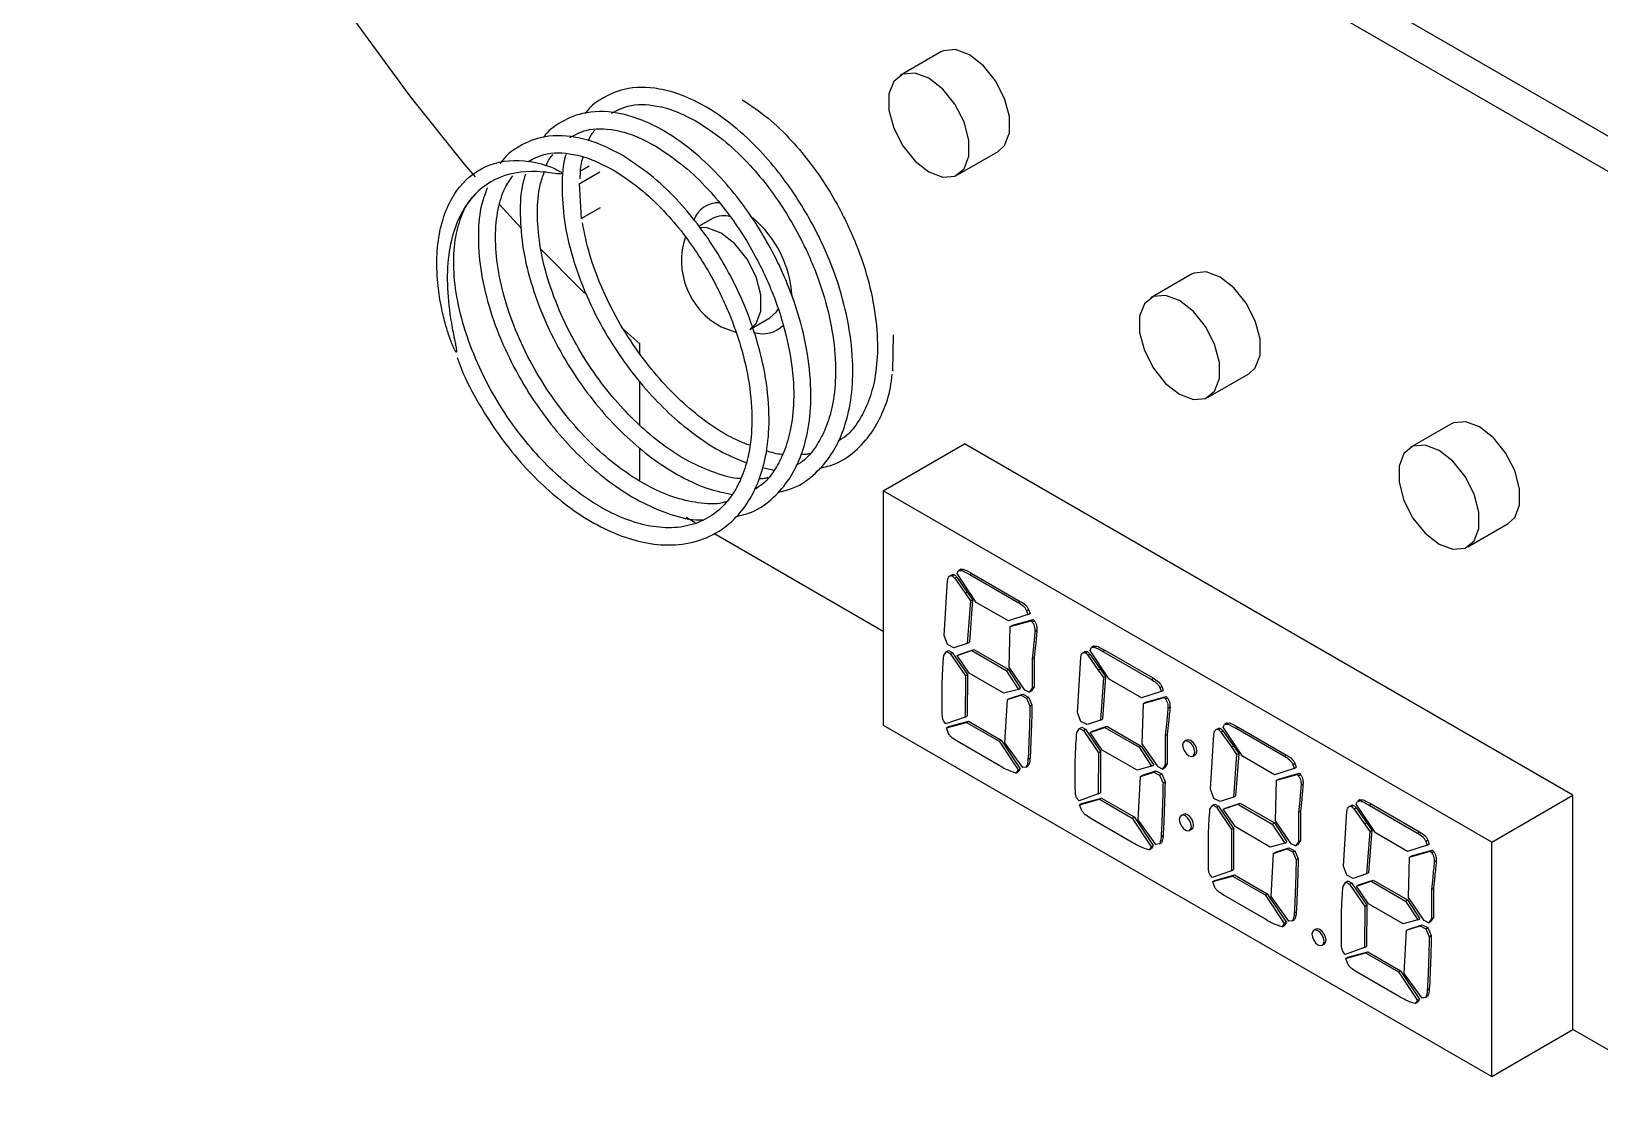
# Model space of a CAD drawing. Header units: millimetres. Extents: x 516 to 842, y 115 to 453.
# Drawn here: x 749.1 to 803.8, y 320.4 to 357.6 of the extents above; entities that cross this region are included whole.
import ezdxf

# ---------------------------------------------------------------- set-up
doc = ezdxf.new("R2010")
doc.units = ezdxf.units.MM

msp = doc.modelspace()

# ---------------------------------------------------------------- linework, layer by layer
at = {"color": 7, "linetype": 'Continuous', "lineweight": 25}
for p, q in [((776.683, 369.788), (815.574, 347.336)), ((775.623, 369.175), (814.514, 346.724)), ((780.809, 356.909), (779.395, 356.093)), ((781.395, 352.628), (782.809, 353.445)), ((768.206, 352.313), (768.925, 352.728)), ((768.268, 352.775), (768.548, 352.937)), ((768.206, 352.313), (768.275, 351.105)), ((765.423, 351.594), (766.169, 350.776)), ((768.275, 351.105), (768.944, 351.492)), ((772.855, 351.106), (772.383, 350.833)), ((789.546, 349.162), (788.132, 348.346)), ((769.69, 347.297), (770.32, 346.736)), ((774.148, 347.234), (774.855, 347.642)), ((770.32, 346.386), (770.32, 346.736)), ((779.133, 345.795), (779.159, 347.057)), ((779.133, 345.795), (779.162, 345.811)), ((790.131, 344.881), (791.546, 345.698)), ((770.32, 343.895), (770.32, 345.428)), ((798.591, 343.94), (797.177, 343.124)), ((770.32, 341.985), (770.32, 343.11)), ((778.805, 341.618), (781.633, 343.251)), ((802.846, 331.005), (781.633, 343.251)), ((774.594, 342.43), (774.996, 342.335)), ((778.805, 341.618), (778.805, 333.453)), ((800.018, 329.372), (778.805, 341.618)), ((772.246, 340.505), (771.937, 340.683)), ((778.805, 336.718), (772.896, 340.129)), ((799.176, 339.66), (800.591, 340.476)), ((780.93, 336.571), (781.046, 338.486)), ((781.125, 338.649), (781.196, 338.69)), ((781.21, 338.649), (781.28, 338.69)), ((781.293, 338.566), (781.364, 338.606)), ((781.293, 338.566), (781.659, 338.048)), ((781.364, 338.606), (781.73, 338.089)), ((781.374, 338.732), (781.416, 338.826)), ((782.044, 337.727), (781.374, 338.732)), ((781.512, 338.89), (781.424, 338.839)), ((781.82, 338.699), (781.89, 338.739)), ((781.82, 338.699), (783.51, 337.723)), ((781.89, 338.739), (783.581, 337.764)), ((781.659, 338.048), (781.73, 338.089)), ((781.659, 338.048), (781.842, 337.783)), ((781.73, 338.089), (781.913, 337.823)), ((781.842, 337.783), (781.733, 336.299)), ((781.913, 337.823), (781.804, 336.34)), ((781.842, 337.783), (781.913, 337.823)), ((783.164, 337.08), (782.044, 337.727)), ((783.51, 337.723), (783.581, 337.764)), ((783.8, 337.437), (783.87, 337.478)), ((783.8, 337.437), (783.849, 337.3)), ((783.849, 337.3), (783.919, 337.34)), ((783.87, 337.478), (783.919, 337.34)), ((783.849, 337.3), (783.164, 337.08)), ((783.192, 335.475), (783.232, 336.887)), ((783.232, 336.887), (783.954, 337.088)), ((783.232, 336.887), (783.303, 336.928)), ((783.303, 336.928), (784.024, 337.128)), ((783.954, 337.088), (784.024, 337.128)), ((783.954, 337.088), (783.998, 337.04)), ((783.998, 337.04), (784.069, 337.08)), ((784.024, 337.128), (784.069, 337.08)), ((781.047, 336.255), (780.93, 336.571)), ((781.268, 336.146), (781.047, 336.255)), ((781.733, 336.299), (781.268, 336.146)), ((781.733, 336.299), (781.804, 336.34)), ((784.089, 336.716), (784.16, 336.757)), ((780.91, 335.876), (781.009, 336.015)), ((781.009, 336.015), (781.08, 336.056)), ((781.009, 336.015), (781.139, 335.944)), ((781.08, 336.056), (781.21, 335.985)), ((781.139, 335.944), (781.21, 335.985)), ((781.139, 335.944), (781.666, 335.169)), ((781.21, 335.985), (781.736, 335.21)), ((781.377, 335.876), (781.889, 336.047)), ((781.377, 335.876), (781.448, 335.917)), ((781.797, 335.258), (781.377, 335.876)), ((781.448, 335.917), (781.96, 336.088)), ((781.889, 336.047), (781.96, 336.088)), ((781.889, 336.047), (783.086, 335.356)), ((781.96, 336.088), (783.157, 335.397)), ((783.995, 335.762), (784.065, 335.803)), ((783.995, 335.762), (783.995, 334.741)), ((784.065, 335.803), (784.065, 334.781)), ((785.57, 333.893), (785.686, 335.807)), ((785.765, 335.971), (785.836, 336.011)), ((785.85, 335.971), (785.92, 336.011)), ((785.933, 335.887), (786.004, 335.928)), ((785.933, 335.887), (786.299, 335.369)), ((786.004, 335.928), (786.37, 335.41)), ((786.014, 336.054), (786.056, 336.148)), ((786.684, 335.048), (786.014, 336.054)), ((786.152, 336.211), (786.063, 336.16)), ((786.46, 336.02), (786.53, 336.061)), ((786.46, 336.02), (788.15, 335.044)), ((786.53, 336.061), (788.221, 335.085)), ((781.666, 335.169), (781.66, 333.733)), ((781.666, 335.169), (781.736, 335.21)), ((781.736, 335.21), (781.731, 333.774)), ((783.009, 334.558), (781.797, 335.258)), ((783.086, 335.356), (783.157, 335.397)), ((783.086, 335.356), (783.52, 334.695)), ((783.157, 335.397), (783.591, 334.735)), ((783.742, 334.673), (783.192, 335.475)), ((786.299, 335.369), (786.37, 335.41)), ((786.299, 335.369), (786.482, 335.104)), ((786.37, 335.41), (786.553, 335.145)), ((786.553, 335.145), (786.444, 333.661)), ((786.482, 335.104), (786.553, 335.145)), ((780.858, 333.974), (780.858, 334.934)), ((783.52, 334.695), (783.009, 334.558)), ((783.52, 334.695), (783.591, 334.735)), ((783.892, 334.596), (783.742, 334.673)), ((783.995, 334.741), (783.892, 334.596)), ((783.892, 334.596), (783.963, 334.637)), ((784.065, 334.781), (783.963, 334.637)), ((783.995, 334.741), (784.065, 334.781)), ((786.482, 335.104), (786.373, 333.62)), ((787.804, 334.402), (786.684, 335.048)), ((788.489, 334.621), (787.804, 334.402)), ((788.15, 335.044), (788.221, 335.085)), ((788.44, 334.759), (788.51, 334.799)), ((788.44, 334.759), (788.489, 334.621)), ((788.489, 334.621), (788.559, 334.662)), ((788.51, 334.799), (788.559, 334.662)), ((783.046, 332.832), (783.129, 334.338)), ((783.129, 334.338), (783.597, 334.491)), ((783.129, 334.338), (783.2, 334.379)), ((783.2, 334.379), (783.667, 334.532)), ((783.597, 334.491), (783.667, 334.532)), ((783.597, 334.491), (783.799, 334.388)), ((783.667, 334.532), (783.869, 334.429)), ((783.799, 334.388), (783.869, 334.429)), ((783.799, 334.388), (783.916, 334.111)), ((783.869, 334.429), (783.987, 334.152)), ((783.916, 334.111), (783.987, 334.152)), ((787.832, 332.796), (787.872, 334.208)), ((787.872, 334.208), (788.594, 334.409)), ((787.872, 334.208), (787.943, 334.249)), ((787.943, 334.249), (788.664, 334.45)), ((788.594, 334.409), (788.664, 334.45)), ((788.594, 334.409), (788.638, 334.361)), ((788.638, 334.361), (788.709, 334.402)), ((788.664, 334.45), (788.709, 334.402)), ((788.729, 334.037), (788.8, 334.078)), ((780.987, 333.491), (780.902, 333.598)), ((781.66, 333.733), (780.987, 333.491)), ((781.008, 333.357), (781.7, 333.545)), ((781.079, 333.398), (781.771, 333.585)), ((781.66, 333.733), (781.731, 333.774)), ((781.7, 333.545), (781.771, 333.585)), ((781.7, 333.545), (782.839, 332.887)), ((781.771, 333.585), (782.909, 332.928)), ((785.687, 333.577), (785.57, 333.893)), ((785.908, 333.468), (785.687, 333.577)), ((786.373, 333.62), (785.908, 333.468)), ((786.373, 333.62), (786.444, 333.661)), ((790.792, 333.532), (790.703, 333.481)), ((778.805, 333.453), (800.018, 321.207)), ((781.008, 333.357), (781.079, 333.398)), ((781.081, 333.153), (781.008, 333.357)), ((785.55, 333.198), (785.649, 333.337)), ((785.649, 333.337), (785.72, 333.377)), ((785.649, 333.337), (785.779, 333.266)), ((785.72, 333.377), (785.85, 333.306)), ((785.779, 333.266), (785.85, 333.306)), ((785.779, 333.266), (786.306, 332.49)), ((785.85, 333.306), (786.376, 332.531)), ((786.017, 333.198), (786.529, 333.368)), ((786.017, 333.198), (786.088, 333.239)), ((786.437, 332.579), (786.017, 333.198)), ((786.088, 333.239), (786.6, 333.409)), ((786.529, 333.368), (786.6, 333.409)), ((786.529, 333.368), (787.726, 332.677)), ((786.6, 333.409), (787.797, 332.718)), ((788.635, 333.084), (788.705, 333.124)), ((788.635, 333.084), (788.635, 332.062)), ((788.705, 333.124), (788.705, 332.103)), ((790.21, 331.214), (790.326, 333.129)), ((790.405, 333.292), (790.476, 333.333)), ((790.49, 333.292), (790.56, 333.333)), ((790.573, 333.208), (790.644, 333.249)), ((790.573, 333.208), (790.939, 332.691)), ((790.644, 333.249), (791.01, 332.731)), ((790.654, 333.375), (790.696, 333.469)), ((791.324, 332.369), (790.654, 333.375)), ((791.1, 333.341), (791.17, 333.382)), ((791.1, 333.341), (792.79, 332.366)), ((791.17, 333.382), (792.861, 332.406)), ((782.843, 332.042), (781.458, 332.842)), ((782.839, 332.887), (782.909, 332.928)), ((782.839, 332.887), (783.504, 331.891)), ((782.909, 332.928), (783.575, 331.932)), ((783.666, 331.971), (783.046, 332.832)), ((786.306, 332.49), (786.3, 331.055)), ((786.306, 332.49), (786.376, 332.531)), ((786.376, 332.531), (786.371, 331.096)), ((787.649, 331.88), (786.437, 332.579)), ((787.726, 332.677), (787.797, 332.718)), ((787.726, 332.677), (788.16, 332.016)), ((787.797, 332.718), (788.231, 332.057)), ((788.381, 331.995), (787.832, 332.796)), ((789.372, 332.928), (789.301, 332.887)), ((789.601, 332.368), (789.672, 332.409)), ((790.939, 332.691), (791.01, 332.731)), ((790.939, 332.691), (791.122, 332.425)), ((791.01, 332.731), (791.193, 332.466)), ((791.122, 332.425), (791.013, 330.942)), ((791.193, 332.466), (791.084, 330.983)), ((791.122, 332.425), (791.193, 332.466)), ((792.79, 332.366), (792.861, 332.406)), ((783.504, 331.891), (783.428, 331.781)), ((783.575, 331.932), (783.499, 331.822)), ((783.504, 331.891), (783.575, 331.932)), ((783.789, 331.989), (783.666, 331.971)), ((783.789, 331.989), (783.86, 332.03)), ((783.849, 332.253), (783.919, 332.294)), ((785.497, 331.296), (785.497, 332.255)), ((788.16, 332.016), (787.649, 331.88)), ((787.84, 331.701), (788.307, 331.853)), ((788.16, 332.016), (788.231, 332.057)), ((788.237, 331.813), (788.307, 331.853)), ((788.307, 331.853), (788.509, 331.75)), ((788.532, 331.917), (788.381, 331.995)), ((788.635, 332.062), (788.532, 331.917)), ((788.532, 331.917), (788.603, 331.958)), ((788.705, 332.103), (788.603, 331.958)), ((788.635, 332.062), (788.705, 332.103)), ((792.444, 331.723), (791.324, 332.369)), ((793.129, 331.942), (792.444, 331.723)), ((793.08, 332.08), (793.15, 332.121)), ((793.08, 332.08), (793.129, 331.942)), ((793.129, 331.942), (793.199, 331.983)), ((793.15, 332.121), (793.199, 331.983)), ((783.428, 331.781), (783.499, 331.822)), ((787.686, 330.153), (787.769, 331.66)), ((787.769, 331.66), (788.237, 331.813)), ((787.769, 331.66), (787.84, 331.701)), ((788.237, 331.813), (788.438, 331.709)), ((788.438, 331.709), (788.509, 331.75)), ((788.438, 331.709), (788.556, 331.432)), ((788.509, 331.75), (788.627, 331.473)), ((788.556, 331.432), (788.627, 331.473)), ((792.472, 330.118), (792.512, 331.53)), ((792.512, 331.53), (793.233, 331.73)), ((792.512, 331.53), (792.583, 331.57)), ((792.583, 331.57), (793.304, 331.771)), ((793.233, 331.73), (793.304, 331.771)), ((793.233, 331.73), (793.278, 331.682)), ((793.278, 331.682), (793.349, 331.723)), ((793.304, 331.771), (793.349, 331.723)), ((793.369, 331.359), (793.44, 331.399)), ((785.627, 330.813), (785.542, 330.92)), ((786.3, 331.055), (785.627, 330.813)), ((785.648, 330.678), (786.34, 330.866)), ((785.719, 330.719), (786.411, 330.907)), ((786.3, 331.055), (786.371, 331.096)), ((786.34, 330.866), (786.411, 330.907)), ((786.34, 330.866), (787.479, 330.209)), ((786.411, 330.907), (787.549, 330.249)), ((790.327, 330.898), (790.21, 331.214)), ((790.548, 330.789), (790.327, 330.898)), ((791.013, 330.942), (790.548, 330.789)), ((791.013, 330.942), (791.084, 330.983)), ((795.294, 330.696), (795.336, 330.791)), ((795.432, 330.854), (795.343, 330.803)), ((800.018, 329.372), (802.846, 331.005)), ((802.846, 322.84), (802.846, 331.005)), ((785.648, 330.678), (785.719, 330.719)), ((785.721, 330.474), (785.648, 330.678)), ((787.479, 330.209), (787.549, 330.249)), ((787.479, 330.209), (788.144, 329.212)), ((787.549, 330.249), (788.215, 329.253)), ((789.255, 330.341), (789.184, 330.3)), ((790.19, 330.519), (790.289, 330.658)), ((790.289, 330.658), (790.36, 330.699)), ((790.289, 330.658), (790.419, 330.587)), ((790.36, 330.699), (790.49, 330.628)), ((790.419, 330.587), (790.49, 330.628)), ((790.419, 330.587), (790.946, 329.812)), ((790.49, 330.628), (791.016, 329.853)), ((790.657, 330.519), (791.169, 330.69)), ((790.657, 330.519), (790.728, 330.56)), ((791.077, 329.901), (790.657, 330.519)), ((790.728, 330.56), (791.24, 330.731)), ((791.169, 330.69), (791.24, 330.731)), ((791.169, 330.69), (792.366, 329.999)), ((791.24, 330.731), (792.437, 330.04)), ((793.275, 330.405), (793.345, 330.446)), ((793.275, 330.405), (793.275, 329.383)), ((793.345, 330.446), (793.345, 329.424)), ((794.85, 328.536), (794.965, 330.45)), ((795.045, 330.613), (795.116, 330.654)), ((795.13, 330.613), (795.2, 330.654)), ((795.213, 330.53), (795.284, 330.571)), ((795.213, 330.53), (795.579, 330.012)), ((795.284, 330.571), (795.649, 330.053)), ((795.964, 329.691), (795.294, 330.696)), ((795.74, 330.663), (795.81, 330.704)), ((795.74, 330.663), (797.43, 329.687)), ((795.81, 330.704), (797.501, 329.728)), ((787.483, 329.363), (786.098, 330.163)), ((788.306, 329.292), (787.686, 330.153)), ((789.484, 329.781), (789.555, 329.821)), ((790.946, 329.812), (790.94, 328.376)), ((790.946, 329.812), (791.016, 329.853)), ((791.016, 329.853), (791.011, 328.417)), ((792.288, 329.201), (791.077, 329.901)), ((792.366, 329.999), (792.437, 330.04)), ((792.366, 329.999), (792.8, 329.337)), ((792.437, 330.04), (792.871, 329.378)), ((793.021, 329.316), (792.472, 330.118)), ((795.579, 330.012), (795.649, 330.053)), ((795.579, 330.012), (795.762, 329.747)), ((795.649, 330.053), (795.833, 329.788)), ((795.762, 329.747), (795.653, 328.263)), ((795.833, 329.788), (795.724, 328.304)), ((795.762, 329.747), (795.833, 329.788)), ((797.083, 329.045), (795.964, 329.691)), ((797.43, 329.687), (797.501, 329.728)), ((788.144, 329.212), (788.068, 329.102)), ((788.068, 329.102), (788.139, 329.143)), ((788.215, 329.253), (788.139, 329.143)), ((788.144, 329.212), (788.215, 329.253)), ((788.429, 329.311), (788.306, 329.292)), ((788.429, 329.311), (788.5, 329.352)), ((788.489, 329.574), (788.559, 329.615)), ((790.137, 328.617), (790.137, 329.577)), ((792.8, 329.337), (792.288, 329.201)), ((792.409, 328.981), (792.877, 329.134)), ((792.48, 329.022), (792.947, 329.175)), ((792.8, 329.337), (792.871, 329.378)), ((792.877, 329.134), (792.947, 329.175)), ((792.877, 329.134), (793.078, 329.031)), ((792.947, 329.175), (793.149, 329.071)), ((793.172, 329.239), (793.021, 329.316)), ((793.275, 329.383), (793.172, 329.239)), ((793.172, 329.239), (793.243, 329.279)), ((793.345, 329.424), (793.243, 329.279)), ((793.275, 329.383), (793.345, 329.424)), ((797.769, 329.264), (797.083, 329.045)), ((797.72, 329.401), (797.79, 329.442)), ((797.72, 329.401), (797.769, 329.264)), ((797.769, 329.264), (797.839, 329.305)), ((797.79, 329.442), (797.839, 329.305)), ((800.018, 321.207), (800.018, 329.372)), ((792.326, 327.475), (792.409, 328.981)), ((792.409, 328.981), (792.48, 329.022)), ((793.078, 329.031), (793.149, 329.071)), ((793.078, 329.031), (793.196, 328.754)), ((793.149, 329.071), (793.267, 328.794)), ((793.196, 328.754), (793.267, 328.794)), ((797.112, 327.439), (797.152, 328.851)), ((797.152, 328.851), (797.873, 329.052)), ((797.152, 328.851), (797.223, 328.892)), ((797.223, 328.892), (797.944, 329.093)), ((797.873, 329.052), (797.944, 329.093)), ((797.873, 329.052), (797.918, 329.004)), ((797.918, 329.004), (797.989, 329.045)), ((797.944, 329.093), (797.989, 329.045)), ((798.009, 328.68), (798.08, 328.721)), ((790.267, 328.134), (790.182, 328.241)), ((790.94, 328.376), (790.267, 328.134)), ((790.288, 328), (790.98, 328.187)), ((790.288, 328), (790.359, 328.04)), ((790.359, 328.04), (791.051, 328.228)), ((790.94, 328.376), (791.011, 328.417)), ((790.98, 328.187), (791.051, 328.228)), ((790.98, 328.187), (792.119, 327.53)), ((791.051, 328.228), (792.189, 327.571)), ((794.967, 328.22), (794.85, 328.536)), ((794.929, 327.979), (795, 328.02)), ((795.188, 328.11), (794.967, 328.22)), ((795, 328.02), (795.13, 327.949)), ((795.653, 328.263), (795.188, 328.11)), ((795.368, 327.881), (795.88, 328.052)), ((795.653, 328.263), (795.724, 328.304)), ((795.809, 328.011), (795.88, 328.052)), ((795.88, 328.052), (797.077, 327.361)), ((790.361, 327.796), (790.288, 328)), ((792.123, 326.685), (790.738, 327.484)), ((792.119, 327.53), (792.189, 327.571)), ((792.119, 327.53), (792.784, 326.533)), ((792.189, 327.571), (792.855, 326.574)), ((792.946, 326.614), (792.326, 327.475)), ((794.83, 327.841), (794.929, 327.979)), ((794.929, 327.979), (795.059, 327.908)), ((795.059, 327.908), (795.13, 327.949)), ((795.059, 327.908), (795.586, 327.133)), ((795.13, 327.949), (795.656, 327.174)), ((795.297, 327.841), (795.809, 328.011)), ((795.297, 327.841), (795.368, 327.881)), ((795.717, 327.222), (795.297, 327.841)), ((795.809, 328.011), (797.006, 327.32)), ((797.914, 327.726), (797.985, 327.767)), ((797.914, 327.726), (797.914, 326.705)), ((797.985, 327.767), (797.985, 326.746)), ((793.129, 326.896), (793.199, 326.936)), ((795.586, 327.133), (795.58, 325.698)), ((795.586, 327.133), (795.656, 327.174)), ((795.656, 327.174), (795.651, 325.738)), ((796.928, 326.522), (795.717, 327.222)), ((797.006, 327.32), (797.077, 327.361)), ((797.006, 327.32), (797.44, 326.659)), ((797.077, 327.361), (797.511, 326.7)), ((797.661, 326.638), (797.112, 327.439)), ((792.784, 326.533), (792.708, 326.424)), ((792.708, 326.424), (792.779, 326.464)), ((792.855, 326.574), (792.779, 326.464)), ((792.784, 326.533), (792.855, 326.574)), ((793.069, 326.632), (792.946, 326.614)), ((793.069, 326.632), (793.14, 326.673)), ((794.777, 325.938), (794.777, 326.898)), ((797.44, 326.659), (796.928, 326.522)), ((797.049, 326.303), (797.517, 326.455)), ((797.12, 326.343), (797.587, 326.496)), ((797.44, 326.659), (797.511, 326.7)), ((797.517, 326.455), (797.587, 326.496)), ((797.517, 326.455), (797.718, 326.352)), ((797.587, 326.496), (797.789, 326.393)), ((797.812, 326.56), (797.661, 326.638)), ((797.718, 326.352), (797.789, 326.393)), ((797.789, 326.393), (797.907, 326.116)), ((797.914, 326.705), (797.812, 326.56)), ((797.812, 326.56), (797.883, 326.601)), ((797.985, 326.746), (797.883, 326.601)), ((797.914, 326.705), (797.985, 326.746)), ((793.878, 326.34), (793.808, 326.299)), ((796.966, 324.796), (797.049, 326.303)), ((797.049, 326.303), (797.12, 326.343)), ((797.718, 326.352), (797.836, 326.075)), ((797.836, 326.075), (797.907, 326.116)), ((794.108, 325.779), (794.178, 325.82)), ((794.907, 325.455), (794.822, 325.563)), ((795.58, 325.698), (794.907, 325.455)), ((794.928, 325.321), (795.62, 325.509)), ((794.928, 325.321), (794.999, 325.362)), ((795.001, 325.117), (794.928, 325.321)), ((794.999, 325.362), (795.691, 325.55)), ((795.58, 325.698), (795.651, 325.738)), ((795.62, 325.509), (795.691, 325.55)), ((795.62, 325.509), (796.759, 324.851)), ((795.691, 325.55), (796.829, 324.892)), ((796.763, 324.006), (795.378, 324.806)), ((796.759, 324.851), (796.829, 324.892)), ((796.759, 324.851), (797.424, 323.855)), ((796.829, 324.892), (797.495, 323.896)), ((797.586, 323.935), (796.966, 324.796)), ((797.769, 324.217), (797.839, 324.258)), ((797.424, 323.855), (797.348, 323.745)), ((797.348, 323.745), (797.419, 323.786)), ((797.495, 323.896), (797.419, 323.786)), ((797.424, 323.855), (797.495, 323.896)), ((797.709, 323.954), (797.586, 323.935)), ((797.709, 323.954), (797.78, 323.994)), ((800.018, 321.207), (802.846, 322.84)), ((807.014, 320.434), (802.846, 322.84))]:
    msp.add_line(p, q, dxfattribs=at)
at = {"color": 7, "linetype": 'Continuous', "lineweight": 25, "flags": 128}
for points in [[(749.106, 390.607), (749.191, 388.028), (749.446, 385.367), (749.868, 382.638), (750.456, 379.86), (751.205, 377.048), (752.112, 374.219), (753.171, 371.391), (754.375, 368.58), (755.718, 365.803), (757.191, 363.078), (758.785, 360.419), (760.491, 357.844), (762.299, 355.368), (764.197, 353.005), (764.575, 352.561)], [(782.809, 353.445), (783.034, 353.653), (783.202, 354.089), (783.202, 354.656), (783.034, 355.286), (782.718, 355.903), (782.293, 356.432), (781.809, 356.81), (781.325, 356.991), (780.9, 356.953), (780.809, 356.909)], [(780.395, 352.727), (780.878, 352.547), (781.304, 352.585), (781.619, 352.837), (781.787, 353.273), (781.787, 353.84), (781.619, 354.47), (781.304, 355.087), (780.878, 355.616), (780.395, 355.994), (779.911, 356.174), (779.486, 356.136), (779.17, 355.884), (779.002, 355.448), (779.002, 354.881), (779.17, 354.251), (779.486, 353.634), (779.911, 353.105), (780.395, 352.727)], [(774.148, 347.234), (774.373, 347.442), (774.541, 347.878), (774.541, 348.445), (774.373, 349.075), (774.057, 349.692), (773.632, 350.221), (773.148, 350.599), (772.664, 350.78), (772.424, 350.787)], [(766.875, 350.028), (768.219, 348.676), (768.394, 348.507)], [(791.546, 345.698), (791.77, 345.906), (791.938, 346.342), (791.938, 346.91), (791.77, 347.539), (791.455, 348.156), (791.029, 348.685), (790.546, 349.063), (790.062, 349.244), (789.637, 349.206), (789.546, 349.162)], [(789.132, 344.98), (789.615, 344.8), (790.041, 344.838), (790.356, 345.09), (790.524, 345.526), (790.524, 346.093), (790.356, 346.723), (790.041, 347.34), (789.615, 347.869), (789.132, 348.247), (788.648, 348.427), (788.222, 348.389), (787.907, 348.137), (787.739, 347.701), (787.739, 347.134), (787.907, 346.504), (788.222, 345.887), (788.648, 345.358), (789.132, 344.98)], [(774.855, 347.642), (775.08, 347.851), (775.139, 347.949)], [(773.148, 347.333), (773.632, 347.152), (773.657, 347.148)], [(800.591, 340.476), (800.815, 340.685), (800.983, 341.121), (800.983, 341.688), (800.815, 342.318), (800.5, 342.935), (800.074, 343.464), (799.591, 343.841), (799.107, 344.022), (798.682, 343.984), (798.591, 343.94)], [(798.177, 339.759), (798.66, 339.578), (799.086, 339.616), (799.401, 339.868), (799.569, 340.304), (799.569, 340.872), (799.401, 341.501), (799.086, 342.118), (798.66, 342.647), (798.177, 343.025), (797.693, 343.206), (797.267, 343.168), (796.952, 342.916), (796.784, 342.48), (796.784, 341.912), (796.952, 341.282), (797.267, 340.666), (797.693, 340.137), (798.177, 339.759)], [(789.672, 332.409), (789.672, 332.409), (789.718, 332.461), (789.734, 332.546), (789.718, 332.649), (789.672, 332.755), (789.603, 332.848), (789.522, 332.913), (789.441, 332.942), (789.372, 332.928)], [(789.663, 332.505), (789.647, 332.608), (789.601, 332.714), (789.532, 332.807), (789.451, 332.872), (789.37, 332.901), (789.301, 332.887), (789.255, 332.834), (789.239, 332.75), (789.255, 332.647), (789.301, 332.541), (789.37, 332.448), (789.451, 332.383), (789.532, 332.354), (789.601, 332.368), (789.647, 332.421), (789.663, 332.505)], [(789.546, 329.918), (789.53, 330.021), (789.484, 330.127), (789.415, 330.22), (789.334, 330.285), (789.253, 330.314), (789.184, 330.3), (789.138, 330.247), (789.122, 330.163), (789.138, 330.06), (789.184, 329.954), (789.253, 329.861), (789.334, 329.795), (789.415, 329.767), (789.484, 329.781), (789.53, 329.834), (789.546, 329.918)], [(789.555, 329.821), (789.555, 329.821), (789.601, 329.874), (789.617, 329.959), (789.601, 330.062), (789.555, 330.168), (789.486, 330.261), (789.405, 330.326), (789.324, 330.354), (789.255, 330.341)], [(794.17, 325.917), (794.154, 326.02), (794.108, 326.126), (794.039, 326.219), (793.958, 326.284), (793.876, 326.312), (793.808, 326.299), (793.762, 326.246), (793.745, 326.162), (793.762, 326.059), (793.808, 325.953), (793.876, 325.86), (793.958, 325.794), (794.039, 325.766), (794.108, 325.779), (794.154, 325.832), (794.17, 325.917)], [(794.178, 325.82), (794.178, 325.82), (794.224, 325.873), (794.24, 325.958), (794.224, 326.061), (794.178, 326.167), (794.109, 326.259), (794.028, 326.325), (793.947, 326.353), (793.878, 326.34)]]:
    msp.add_lwpolyline(points, dxfattribs=at)
at = {"color": 7, "linetype": 'Continuous', "lineweight": 25}
for centre, radius, start, end in [((773.065, 350.738), 0.919, 87.8914, 160.3242), ((773.24, 350.371), 0.83, 72.5303, 117.664), ((771.73, 348.16), 3.899, 3.4019, 49.7932), ((774.373, 349.63), 2.604, 161.2662, 241.9273), ((774.615, 348.07), 0.981, 250.2307, 317.0243)]:
    msp.add_arc(centre, radius, start, end, dxfattribs=at)
for points, knots in [([(775.125, 341.56), (775.31, 341.604), (775.805, 341.72), (776.434, 342.181), (776.98, 342.815), (777.362, 343.545), (777.632, 344.411), (777.772, 345.52), (777.71, 346.848), (777.436, 348.221), (777.067, 349.333), (776.712, 350.165), (776.351, 350.897), (775.898, 351.682), (775.302, 352.548), (774.579, 353.42), (773.671, 354.292), (772.722, 354.974), (771.797, 355.423), (770.813, 355.697), (769.828, 355.694), (769.007, 355.322), (768.559, 354.99), (768.422, 354.776), (768.415, 354.764)], [0, 0, 0, 0, 0.032517, 0.086953, 0.134159, 0.175336, 0.21971, 0.272038, 0.332408, 0.391288, 0.44066, 0.468193, 0.494992, 0.533845, 0.571783, 0.61686, 0.668864, 0.729147, 0.777224, 0.820546, 0.895218, 0.953166, 0.997517, 1, 1, 1, 1]), ([(773.665, 340.717), (773.85, 340.761), (774.345, 340.877), (774.974, 341.338), (775.52, 341.973), (775.902, 342.702), (776.172, 343.568), (776.312, 344.677), (776.251, 346.006), (775.976, 347.379), (775.607, 348.49), (775.253, 349.323), (774.892, 350.055), (774.438, 350.839), (773.842, 351.705), (773.119, 352.578), (772.212, 353.449), (771.262, 354.131), (770.337, 354.58), (769.353, 354.854), (768.369, 354.851), (767.547, 354.479), (767.1, 354.148), (766.963, 353.933), (766.955, 353.922)], [0, 0, 0, 0, 0.032517, 0.086953, 0.134159, 0.175336, 0.21971, 0.272038, 0.332408, 0.391288, 0.44066, 0.468193, 0.494992, 0.533845, 0.571783, 0.61686, 0.668864, 0.729147, 0.777224, 0.820546, 0.895218, 0.953166, 0.997517, 1, 1, 1, 1]), ([(769.333, 354.774), (769.516, 354.87), (769.964, 355.105), (770.75, 355.088), (771.589, 354.863), (772.081, 354.602), (772.34, 354.465)], [0, 0, 0, 0, 0.235695, 0.576816, 0.776502, 1, 1, 1, 1]), ([(773.888, 355.245), (774.189, 355.045), (774.777, 354.653), (775.591, 353.858), (776.271, 353.044), (776.836, 352.226), (777.268, 351.481), (777.612, 350.786), (777.948, 350.005), (778.297, 348.968), (778.562, 347.69), (778.631, 346.457), (778.514, 345.436), (778.28, 344.653), (777.951, 344.028), (777.611, 343.579), (777.327, 343.402), (777.228, 343.341)], [0, 0, 0, 0, 0.082736, 0.161416, 0.229863, 0.287717, 0.347306, 0.388372, 0.429887, 0.504207, 0.592632, 0.684219, 0.763538, 0.830909, 0.89238, 0.962613, 1, 1, 1, 1]), ([(772.34, 354.465), (772.671, 354.246), (773.289, 353.837), (774.132, 353.016), (774.811, 352.201), (775.376, 351.383), (775.809, 350.638), (776.153, 349.944), (776.489, 349.162), (776.838, 348.125), (777.103, 346.847), (777.172, 345.614), (777.054, 344.593), (776.821, 343.81), (776.492, 343.185), (776.151, 342.736), (775.867, 342.56), (775.768, 342.498)], [0, 0, 0, 0, 0.090107, 0.168155, 0.236052, 0.293441, 0.352551, 0.393287, 0.434468, 0.508191, 0.595906, 0.686756, 0.765439, 0.832268, 0.893245, 0.962914, 1, 1, 1, 1]), ([(769.725, 353.297), (769.433, 353.451), (768.879, 353.744), (767.893, 354.009), (766.91, 354.009), (766.086, 353.639), (765.622, 353.284), (765.471, 353.043), (765.449, 353.007)], [0, 0, 0, 0, 0.1741, 0.330985, 0.601397, 0.811247, 0.971856, 1, 1, 1, 1]), ([(767.874, 353.931), (768.057, 354.027), (768.505, 354.262), (769.291, 354.246), (770.13, 354.02), (770.621, 353.76), (770.881, 353.622)], [0, 0, 0, 0, 0.2356946, 0.5768157, 0.7765016, 1, 1, 1, 1]), ([(768.526, 353.81), (768.531, 353.825), (768.579, 353.98), (768.666, 354.085), (768.744, 354.18)], [0, 0, 0, 0, 0.0965743, 1, 1, 1, 1]), ([(763.922, 346.442), (763.923, 346.442), (763.926, 346.443), (763.929, 346.447), (763.933, 346.462), (763.929, 346.531), (763.905, 346.652), (763.839, 346.977), (763.7, 347.665), (763.581, 348.701), (763.624, 349.839), (763.862, 350.847), (764.388, 351.871), (765.379, 352.663), (766.536, 352.788), (767.278, 352.686), (767.49, 352.657), (767.56, 352.656), (767.582, 352.659), (767.593, 352.662), (767.6, 352.666), (767.603, 352.671), (767.604, 352.675), (767.603, 352.68), (767.601, 352.685), (767.595, 352.694), (767.572, 352.718), (767.476, 352.783), (767.098, 352.964), (766.232, 353.192), (765.037, 353.084), (763.939, 352.28), (763.279, 350.849), (763.195, 349.313), (763.36, 348.171), (763.489, 347.605), (763.598, 347.223), (763.684, 346.966), (763.748, 346.792), (763.795, 346.675), (763.829, 346.596), (763.855, 346.543), (763.873, 346.507), (763.887, 346.483), (763.898, 346.465), (763.907, 346.453), (763.914, 346.446), (763.919, 346.443), (763.921, 346.442), (763.922, 346.442)], [0, 0, 0, 0, 0.0001973, 0.0004535, 0.0009331, 0.0026678, 0.0095384, 0.0163749, 0.0437225, 0.0964735, 0.1508924, 0.2037117, 0.2585721, 0.3517444, 0.4452607, 0.4697479, 0.4787865, 0.4814005, 0.4822406, 0.4828829, 0.4835492, 0.4837819, 0.4840167, 0.4841929, 0.4843686, 0.484664, 0.4854248, 0.4883252, 0.4998439, 0.5460328, 0.6305017, 0.7164586, 0.8067677, 0.8977749, 0.9313838, 0.9537492, 0.9687103, 0.9787868, 0.9855983, 0.9902104, 0.9933371, 0.9954607, 0.9969076, 0.9978987, 0.9985838, 0.9992859, 0.9995734, 0.9998643, 1, 1, 1, 1]), ([(763.949, 346.262), (763.993, 346.137), (764.189, 345.582), (764.7, 344.629), (765.435, 343.487), (766.231, 342.51), (767.054, 341.682), (767.919, 340.975), (768.85, 340.389), (769.831, 339.958), (770.834, 339.72), (771.832, 339.715), (772.759, 339.981), (773.517, 340.489), (774.06, 341.132), (774.443, 341.859), (774.713, 342.726), (774.853, 343.835), (774.791, 345.163), (774.517, 346.536), (774.148, 347.648), (773.793, 348.48), (773.432, 349.212), (772.979, 349.997), (772.383, 350.863), (771.66, 351.733), (770.754, 352.617), (770.084, 353.059), (769.725, 353.297)], [0, 0, 0, 0, 0.013096, 0.05817, 0.100785, 0.140471, 0.177023, 0.214017, 0.253232, 0.294261, 0.336578, 0.380911, 0.427606, 0.472334, 0.511121, 0.544955, 0.581415, 0.624411, 0.674015, 0.722394, 0.762961, 0.785584, 0.807603, 0.839528, 0.8707, 0.907738, 0.950467, 1, 1, 1, 1]), ([(766.422, 353.092), (766.603, 353.187), (767.048, 353.42), (767.831, 353.403), (768.67, 353.178), (769.162, 352.917), (769.421, 352.78)], [0, 0, 0, 0, 0.233333, 0.575508, 0.775811, 1, 1, 1, 1]), ([(767.055, 352.931), (767.063, 352.959), (767.114, 353.127), (767.207, 353.242), (767.285, 353.337)], [0, 0, 0, 0, 0.1626538, 1, 1, 1, 1]), ([(767.743, 353.34), (767.738, 353.325), (767.628, 353.006), (767.589, 352.235), (767.654, 351.042), (767.948, 349.744), (768.43, 348.424), (769.07, 347.157), (769.816, 346.015), (770.609, 345.038), (771.432, 344.209), (772.297, 343.506), (773.171, 342.942), (773.751, 342.709), (774.019, 342.601)], [0, 0, 0, 0, 0.004701, 0.103026, 0.202027, 0.302691, 0.403669, 0.50185, 0.594672, 0.681116, 0.760733, 0.841312, 0.92673, 1, 1, 1, 1]), ([(768.24, 352.485), (768.246, 352.706), (768.254, 352.985), (768.328, 353.198), (768.343, 353.242)], [0, 0, 0, 0, 0.793949, 1, 1, 1, 1]), ([(770.881, 353.622), (771.212, 353.403), (771.829, 352.995), (772.673, 352.173), (773.352, 351.359), (773.917, 350.541), (774.35, 349.796), (774.693, 349.101), (775.029, 348.319), (775.378, 347.283), (775.643, 346.004), (775.712, 344.772), (775.595, 343.751), (775.361, 342.968), (775.033, 342.343), (774.692, 341.893), (774.408, 341.717), (774.309, 341.656)], [0, 0, 0, 0, 0.090107, 0.168155, 0.236052, 0.293441, 0.352551, 0.393287, 0.434468, 0.508191, 0.595906, 0.686756, 0.765439, 0.832268, 0.893245, 0.962914, 1, 1, 1, 1]), ([(769.421, 352.78), (769.752, 352.561), (770.37, 352.152), (771.213, 351.331), (771.892, 350.516), (772.457, 349.698), (772.89, 348.953), (773.234, 348.259), (773.57, 347.477), (773.919, 346.44), (774.184, 345.162), (774.253, 343.929), (774.136, 342.908), (773.901, 342.127), (773.576, 341.495), (773.131, 340.958), (772.522, 340.542), (771.764, 340.319), (770.913, 340.319), (770.026, 340.529), (768.865, 341.037), (767.731, 341.853), (766.693, 342.896), (765.943, 343.815), (765.236, 344.889), (764.627, 346.082), (764.165, 347.322), (763.885, 348.528), (763.799, 349.637), (763.89, 350.589), (764.137, 351.325), (764.381, 351.763), (764.555, 351.914), (764.585, 351.94)], [0, 0, 0, 0, 0.039244, 0.073236, 0.102808, 0.127802, 0.153546, 0.171288, 0.189224, 0.221332, 0.259534, 0.299103, 0.333371, 0.362477, 0.389035, 0.419377, 0.454376, 0.491146, 0.526155, 0.559671, 0.592269, 0.652802, 0.681924, 0.713559, 0.747547, 0.783478, 0.820494, 0.857392, 0.893588, 0.929475, 0.963014, 0.99356, 1, 1, 1, 1]), ([(766.335, 352.649), (766.312, 352.585), (766.18, 352.219), (766.126, 351.395), (766.195, 350.199), (766.488, 348.901), (766.971, 347.582), (767.611, 346.314), (768.356, 345.172), (769.15, 344.195), (769.973, 343.367), (770.838, 342.659), (771.769, 342.078), (772.686, 341.659), (773.271, 341.544), (773.536, 341.492)], [0, 0, 0, 0, 0.018971, 0.10782, 0.197278, 0.288241, 0.379486, 0.468204, 0.55208, 0.630192, 0.702136, 0.774949, 0.852134, 0.932889, 1, 1, 1, 1]), ([(773.834, 342.041), (773.825, 342.041), (773.547, 342.041), (772.94, 342.229), (771.787, 342.714), (770.649, 343.539), (769.612, 344.581), (768.862, 345.5), (768.155, 346.574), (767.546, 347.768), (767.084, 349.007), (766.803, 350.215), (766.722, 351.318), (766.786, 352.169), (766.934, 352.573), (766.987, 352.72)], [0, 0, 0, 0, 0.002518, 0.081412, 0.158146, 0.300637, 0.369188, 0.443653, 0.523659, 0.608238, 0.695371, 0.782227, 0.867429, 0.951905, 1, 1, 1, 1]), ([(764.999, 352.172), (764.93, 351.99), (764.746, 351.511), (764.661, 350.557), (764.737, 349.355), (765.028, 348.059), (765.512, 346.739), (766.152, 345.471), (766.897, 344.33), (767.69, 343.353), (768.513, 342.524), (769.378, 341.818), (770.311, 341.229), (771.287, 340.812), (772.049, 340.593), (772.452, 340.601), (772.543, 340.603)], [0, 0, 0, 0, 0.050538, 0.13314, 0.216309, 0.300876, 0.385705, 0.468186, 0.546165, 0.618784, 0.68567, 0.753363, 0.825121, 0.900198, 0.977633, 1, 1, 1, 1]), ([(773.324, 341.236), (773.281, 341.222), (772.992, 341.131), (772.367, 341.174), (771.487, 341.368), (770.324, 341.881), (769.19, 342.695), (768.152, 343.738), (767.402, 344.657), (766.696, 345.732), (766.087, 346.925), (765.624, 348.165), (765.345, 349.37), (765.257, 350.481), (765.353, 351.426), (765.57, 352.14), (765.793, 352.459), (765.887, 352.593)], [0, 0, 0, 0, 0.012309, 0.081994, 0.148707, 0.213594, 0.334086, 0.392053, 0.455021, 0.522675, 0.594196, 0.667876, 0.741322, 0.81337, 0.884803, 0.951562, 1, 1, 1, 1]), ([(774.14, 343.201), (773.926, 343.288), (773.163, 343.599), (772.109, 344.385), (771.071, 345.422), (770.321, 346.343), (769.614, 347.417), (769.009, 348.609), (768.545, 349.821), (768.391, 350.587), (768.316, 350.954)], [0, 0, 0, 0, 0.082073, 0.293991, 0.395943, 0.506691, 0.625679, 0.751468, 0.881055, 1, 1, 1, 1]), ([(776.584, 342.403), (776.769, 342.446), (777.264, 342.562), (777.893, 343.023), (778.441, 343.657), (778.816, 344.391), (779.048, 345.05), (779.096, 345.522), (779.112, 345.676)], [0, 0, 0, 0, 0.1347044, 0.360215, 0.55577, 0.7263516, 0.9101744, 1, 1, 1, 1]), ([(775.293, 342.884), (775.285, 342.884), (775.107, 342.883), (774.907, 342.95), (774.716, 343.014)], [0, 0, 0, 0, 0.0483875, 1, 1, 1, 1]), ([(776.243, 342.921), (776.201, 342.905), (776.107, 342.87), (775.994, 342.878), (775.932, 342.883)], [0, 0, 0, 0, 0.45332, 1, 1, 1, 1]), ([(774.783, 342.078), (774.741, 342.062), (774.648, 342.028), (774.534, 342.036), (774.472, 342.04)], [0, 0, 0, 0, 0.45332, 1, 1, 1, 1]), ([(781.046, 338.486), (781.052, 338.525), (781.065, 338.596), (781.107, 338.633), (781.125, 338.649)], [0, 0, 0, 0, 0.559184, 1, 1, 1, 1]), ([(781.125, 338.649), (781.139, 338.656), (781.163, 338.669), (781.195, 338.655), (781.21, 338.649)], [0, 0, 0, 0, 0.559054, 1, 1, 1, 1]), ([(781.196, 338.69), (781.209, 338.697), (781.233, 338.71), (781.266, 338.696), (781.28, 338.69)], [0, 0, 0, 0, 0.559054, 1, 1, 1, 1]), ([(781.21, 338.649), (781.226, 338.637), (781.256, 338.614), (781.282, 338.58), (781.293, 338.566)], [0, 0, 0, 0, 0.557914, 1, 1, 1, 1]), ([(781.28, 338.69), (781.297, 338.677), (781.327, 338.655), (781.352, 338.621), (781.364, 338.606)], [0, 0, 0, 0, 0.557914, 1, 1, 1, 1]), ([(781.416, 338.826), (781.447, 338.837), (781.51, 338.858), (781.656, 338.787), (781.757, 338.732), (781.82, 338.699)], [0, 0, 0, 0, 0.2743152, 0.5564926, 1, 1, 1, 1]), ([(781.487, 338.867), (781.518, 338.878), (781.581, 338.899), (781.726, 338.828), (781.828, 338.773), (781.89, 338.739)], [0, 0, 0, 0, 0.2743152, 0.5564926, 1, 1, 1, 1]), ([(783.51, 337.723), (783.57, 337.686), (783.653, 337.634), (783.756, 337.528), (783.785, 337.467), (783.8, 337.437)], [0, 0, 0, 0, 0.5593618, 0.7806382, 1, 1, 1, 1]), ([(783.581, 337.764), (783.641, 337.727), (783.724, 337.675), (783.827, 337.569), (783.856, 337.508), (783.87, 337.478)], [0, 0, 0, 0, 0.5593618, 0.7806382, 1, 1, 1, 1]), ([(783.998, 337.04), (784.018, 337.011), (784.06, 336.953), (784.085, 336.836), (784.088, 336.761), (784.089, 336.716)], [0, 0, 0, 0, 0.277773, 0.559545, 1, 1, 1, 1]), ([(784.069, 337.08), (784.089, 337.052), (784.13, 336.994), (784.156, 336.876), (784.158, 336.802), (784.16, 336.757)], [0, 0, 0, 0, 0.277773, 0.559545, 1, 1, 1, 1]), ([(784.089, 336.716), (784.073, 336.536), (784.045, 336.216), (784.01, 335.901), (783.995, 335.762)], [0, 0, 0, 0, 0.559951, 1, 1, 1, 1]), ([(784.16, 336.757), (784.144, 336.577), (784.116, 336.257), (784.081, 335.942), (784.065, 335.803)], [0, 0, 0, 0, 0.559951, 1, 1, 1, 1]), ([(780.858, 334.934), (780.864, 335.112), (780.877, 335.429), (780.9, 335.74), (780.91, 335.876)], [0, 0, 0, 0, 0.560128, 1, 1, 1, 1]), ([(785.686, 335.807), (785.692, 335.847), (785.705, 335.917), (785.747, 335.954), (785.765, 335.971)], [0, 0, 0, 0, 0.559184, 1, 1, 1, 1]), ([(785.765, 335.971), (785.779, 335.978), (785.803, 335.99), (785.835, 335.977), (785.85, 335.971)], [0, 0, 0, 0, 0.559052, 1, 1, 1, 1]), ([(785.836, 336.011), (785.849, 336.019), (785.873, 336.031), (785.906, 336.018), (785.92, 336.011)], [0, 0, 0, 0, 0.559052, 1, 1, 1, 1]), ([(785.85, 335.971), (785.866, 335.958), (785.896, 335.935), (785.922, 335.902), (785.933, 335.887)], [0, 0, 0, 0, 0.557916, 1, 1, 1, 1]), ([(785.92, 336.011), (785.937, 335.999), (785.967, 335.976), (785.992, 335.943), (786.004, 335.928)], [0, 0, 0, 0, 0.557916, 1, 1, 1, 1]), ([(786.056, 336.148), (786.087, 336.158), (786.15, 336.179), (786.296, 336.109), (786.397, 336.054), (786.46, 336.02)], [0, 0, 0, 0, 0.274316, 0.556494, 1, 1, 1, 1]), ([(786.127, 336.189), (786.158, 336.199), (786.221, 336.22), (786.366, 336.149), (786.468, 336.094), (786.53, 336.061)], [0, 0, 0, 0, 0.274316, 0.556494, 1, 1, 1, 1]), ([(788.15, 335.044), (788.21, 335.007), (788.293, 334.955), (788.396, 334.85), (788.425, 334.789), (788.44, 334.759)], [0, 0, 0, 0, 0.559363, 0.780638, 1, 1, 1, 1]), ([(788.221, 335.085), (788.281, 335.048), (788.364, 334.996), (788.467, 334.89), (788.496, 334.83), (788.51, 334.799)], [0, 0, 0, 0, 0.559363, 0.780638, 1, 1, 1, 1]), ([(783.916, 334.111), (783.913, 333.935), (783.907, 333.585), (783.887, 333.103), (783.873, 332.655), (783.857, 332.387), (783.849, 332.253)], [0, 0, 0, 0, 0.279977, 0.560021, 0.780054, 1, 1, 1, 1]), ([(783.987, 334.152), (783.984, 333.976), (783.977, 333.625), (783.957, 333.144), (783.944, 332.696), (783.928, 332.428), (783.919, 332.294)], [0, 0, 0, 0, 0.279977, 0.560021, 0.780054, 1, 1, 1, 1]), ([(788.729, 334.037), (788.713, 333.858), (788.685, 333.538), (788.65, 333.222), (788.635, 333.084)], [0, 0, 0, 0, 0.559951, 1, 1, 1, 1]), ([(788.638, 334.361), (788.658, 334.332), (788.699, 334.274), (788.725, 334.157), (788.728, 334.083), (788.729, 334.037)], [0, 0, 0, 0, 0.277773, 0.559545, 1, 1, 1, 1]), ([(788.8, 334.078), (788.784, 333.899), (788.756, 333.578), (788.721, 333.263), (788.705, 333.124)], [0, 0, 0, 0, 0.559951, 1, 1, 1, 1]), ([(788.709, 334.402), (788.729, 334.373), (788.77, 334.315), (788.796, 334.198), (788.798, 334.123), (788.8, 334.078)], [0, 0, 0, 0, 0.277773, 0.559545, 1, 1, 1, 1]), ([(780.902, 333.598), (780.889, 333.636), (780.864, 333.711), (780.86, 333.834), (780.858, 333.921), (780.858, 333.974)], [0, 0, 0, 0, 0.2765325, 0.5585891, 1, 1, 1, 1]), ([(790.696, 333.469), (790.727, 333.48), (790.79, 333.501), (790.936, 333.43), (791.037, 333.375), (791.1, 333.341)], [0, 0, 0, 0, 0.274316, 0.556494, 1, 1, 1, 1]), ([(790.767, 333.51), (790.798, 333.52), (790.861, 333.542), (791.006, 333.471), (791.108, 333.416), (791.17, 333.382)], [0, 0, 0, 0, 0.274316, 0.556494, 1, 1, 1, 1]), ([(781.458, 332.842), (781.385, 332.887), (781.282, 332.949), (781.149, 333.05), (781.103, 333.119), (781.081, 333.153)], [0, 0, 0, 0, 0.562594, 0.783598, 1, 1, 1, 1]), ([(785.497, 332.255), (785.504, 332.433), (785.517, 332.751), (785.54, 333.061), (785.55, 333.198)], [0, 0, 0, 0, 0.560128, 1, 1, 1, 1]), ([(790.326, 333.129), (790.332, 333.168), (790.345, 333.239), (790.387, 333.276), (790.405, 333.292)], [0, 0, 0, 0, 0.559185, 1, 1, 1, 1]), ([(790.405, 333.292), (790.419, 333.299), (790.443, 333.312), (790.475, 333.298), (790.49, 333.292)], [0, 0, 0, 0, 0.559053, 1, 1, 1, 1]), ([(790.476, 333.333), (790.489, 333.34), (790.513, 333.353), (790.546, 333.339), (790.56, 333.333)], [0, 0, 0, 0, 0.559053, 1, 1, 1, 1]), ([(790.49, 333.292), (790.506, 333.279), (790.536, 333.257), (790.562, 333.223), (790.573, 333.208)], [0, 0, 0, 0, 0.557914, 1, 1, 1, 1]), ([(790.56, 333.333), (790.577, 333.32), (790.607, 333.298), (790.632, 333.264), (790.644, 333.249)], [0, 0, 0, 0, 0.557914, 1, 1, 1, 1]), ([(792.861, 332.406), (792.921, 332.369), (793.004, 332.318), (793.107, 332.212), (793.136, 332.151), (793.15, 332.121)], [0, 0, 0, 0, 0.559362, 0.780638, 1, 1, 1, 1]), ([(783.428, 331.781), (783.321, 331.814), (783.128, 331.874), (782.93, 331.991), (782.843, 332.042)], [0, 0, 0, 0, 0.558165, 1, 1, 1, 1]), ([(783.849, 332.253), (783.845, 332.197), (783.838, 332.099), (783.804, 332.023), (783.789, 331.989)], [0, 0, 0, 0, 0.559333, 1, 1, 1, 1]), ([(783.919, 332.294), (783.916, 332.238), (783.909, 332.139), (783.875, 332.064), (783.86, 332.03)], [0, 0, 0, 0, 0.559333, 1, 1, 1, 1]), ([(792.79, 332.366), (792.85, 332.328), (792.933, 332.277), (793.036, 332.171), (793.065, 332.11), (793.08, 332.08)], [0, 0, 0, 0, 0.559362, 0.780638, 1, 1, 1, 1]), ([(788.556, 331.432), (788.553, 331.257), (788.547, 330.906), (788.527, 330.424), (788.513, 329.977), (788.497, 329.708), (788.489, 329.574)], [0, 0, 0, 0, 0.279977, 0.560021, 0.780054, 1, 1, 1, 1]), ([(788.627, 331.473), (788.623, 331.298), (788.617, 330.947), (788.597, 330.465), (788.584, 330.017), (788.568, 329.749), (788.559, 329.615)], [0, 0, 0, 0, 0.279977, 0.560021, 0.780054, 1, 1, 1, 1]), ([(793.369, 331.359), (793.353, 331.179), (793.325, 330.859), (793.29, 330.544), (793.275, 330.405)], [0, 0, 0, 0, 0.5599509, 1, 1, 1, 1]), ([(793.278, 331.682), (793.298, 331.654), (793.339, 331.596), (793.365, 331.478), (793.368, 331.404), (793.369, 331.359)], [0, 0, 0, 0, 0.277773, 0.559545, 1, 1, 1, 1]), ([(793.44, 331.399), (793.424, 331.22), (793.396, 330.9), (793.361, 330.584), (793.345, 330.446)], [0, 0, 0, 0, 0.5599509, 1, 1, 1, 1]), ([(793.349, 331.723), (793.369, 331.694), (793.41, 331.637), (793.436, 331.519), (793.438, 331.445), (793.44, 331.399)], [0, 0, 0, 0, 0.277773, 0.559545, 1, 1, 1, 1]), ([(785.542, 330.92), (785.529, 330.957), (785.504, 331.032), (785.5, 331.156), (785.498, 331.243), (785.497, 331.296)], [0, 0, 0, 0, 0.276532, 0.558589, 1, 1, 1, 1]), ([(795.336, 330.791), (795.367, 330.801), (795.43, 330.822), (795.576, 330.751), (795.677, 330.696), (795.74, 330.663)], [0, 0, 0, 0, 0.274316, 0.556493, 1, 1, 1, 1]), ([(795.407, 330.831), (795.438, 330.842), (795.501, 330.863), (795.646, 330.792), (795.748, 330.737), (795.81, 330.704)], [0, 0, 0, 0, 0.274316, 0.556493, 1, 1, 1, 1]), ([(786.098, 330.163), (786.025, 330.208), (785.922, 330.271), (785.789, 330.371), (785.743, 330.44), (785.721, 330.474)], [0, 0, 0, 0, 0.562594, 0.783598, 1, 1, 1, 1]), ([(790.137, 329.577), (790.144, 329.754), (790.157, 330.072), (790.18, 330.383), (790.19, 330.519)], [0, 0, 0, 0, 0.560128, 1, 1, 1, 1]), ([(794.965, 330.45), (794.972, 330.49), (794.985, 330.56), (795.027, 330.597), (795.045, 330.613)], [0, 0, 0, 0, 0.559184, 1, 1, 1, 1]), ([(795.045, 330.613), (795.059, 330.621), (795.083, 330.633), (795.115, 330.62), (795.13, 330.613)], [0, 0, 0, 0, 0.559054, 1, 1, 1, 1]), ([(795.116, 330.654), (795.129, 330.661), (795.153, 330.674), (795.186, 330.66), (795.2, 330.654)], [0, 0, 0, 0, 0.559054, 1, 1, 1, 1]), ([(795.13, 330.613), (795.146, 330.601), (795.176, 330.578), (795.202, 330.545), (795.213, 330.53)], [0, 0, 0, 0, 0.557917, 1, 1, 1, 1]), ([(795.2, 330.654), (795.217, 330.642), (795.247, 330.619), (795.272, 330.586), (795.284, 330.571)], [0, 0, 0, 0, 0.557917, 1, 1, 1, 1]), ([(797.43, 329.687), (797.49, 329.65), (797.573, 329.598), (797.676, 329.492), (797.705, 329.432), (797.72, 329.401)], [0, 0, 0, 0, 0.5593618, 0.7806382, 1, 1, 1, 1]), ([(797.501, 329.728), (797.561, 329.691), (797.644, 329.639), (797.747, 329.533), (797.776, 329.472), (797.79, 329.442)], [0, 0, 0, 0, 0.5593618, 0.7806382, 1, 1, 1, 1]), ([(788.068, 329.102), (787.961, 329.136), (787.768, 329.196), (787.57, 329.312), (787.483, 329.363)], [0, 0, 0, 0, 0.5581655, 1, 1, 1, 1]), ([(788.489, 329.574), (788.485, 329.519), (788.478, 329.42), (788.444, 329.344), (788.429, 329.311)], [0, 0, 0, 0, 0.559333, 1, 1, 1, 1]), ([(788.559, 329.615), (788.556, 329.56), (788.549, 329.461), (788.515, 329.385), (788.5, 329.352)], [0, 0, 0, 0, 0.559333, 1, 1, 1, 1]), ([(790.182, 328.241), (790.169, 328.278), (790.144, 328.354), (790.14, 328.477), (790.138, 328.564), (790.137, 328.617)], [0, 0, 0, 0, 0.2765323, 0.558589, 1, 1, 1, 1]), ([(793.196, 328.754), (793.193, 328.578), (793.187, 328.227), (793.167, 327.746), (793.153, 327.298), (793.137, 327.03), (793.129, 326.896)], [0, 0, 0, 0, 0.279977, 0.560021, 0.780054, 1, 1, 1, 1]), ([(793.267, 328.794), (793.263, 328.619), (793.257, 328.268), (793.237, 327.787), (793.224, 327.339), (793.208, 327.07), (793.199, 326.936)], [0, 0, 0, 0, 0.279977, 0.560021, 0.780054, 1, 1, 1, 1]), ([(798.009, 328.68), (797.993, 328.501), (797.965, 328.18), (797.93, 327.865), (797.914, 327.726)], [0, 0, 0, 0, 0.559951, 1, 1, 1, 1]), ([(797.918, 329.004), (797.938, 328.975), (797.979, 328.917), (798.005, 328.8), (798.008, 328.725), (798.009, 328.68)], [0, 0, 0, 0, 0.2777732, 0.5595451, 1, 1, 1, 1]), ([(798.08, 328.721), (798.064, 328.541), (798.036, 328.221), (798.001, 327.906), (797.985, 327.767)], [0, 0, 0, 0, 0.559951, 1, 1, 1, 1]), ([(797.989, 329.045), (798.009, 329.016), (798.05, 328.958), (798.076, 328.841), (798.078, 328.766), (798.08, 328.721)], [0, 0, 0, 0, 0.2777732, 0.5595451, 1, 1, 1, 1]), ([(790.738, 327.484), (790.665, 327.529), (790.562, 327.592), (790.429, 327.692), (790.383, 327.761), (790.361, 327.796)], [0, 0, 0, 0, 0.562594, 0.783598, 1, 1, 1, 1]), ([(794.777, 326.898), (794.784, 327.076), (794.797, 327.393), (794.82, 327.704), (794.83, 327.841)], [0, 0, 0, 0, 0.560128, 1, 1, 1, 1]), ([(793.199, 326.936), (793.195, 326.881), (793.189, 326.782), (793.155, 326.706), (793.14, 326.673)], [0, 0, 0, 0, 0.559333, 1, 1, 1, 1]), ([(792.708, 326.424), (792.6, 326.457), (792.408, 326.517), (792.21, 326.633), (792.123, 326.685)], [0, 0, 0, 0, 0.5581657, 1, 1, 1, 1]), ([(793.129, 326.896), (793.125, 326.84), (793.118, 326.741), (793.084, 326.666), (793.069, 326.632)], [0, 0, 0, 0, 0.559333, 1, 1, 1, 1]), ([(794.822, 325.563), (794.809, 325.6), (794.784, 325.675), (794.78, 325.799), (794.778, 325.885), (794.777, 325.938)], [0, 0, 0, 0, 0.276533, 0.558589, 1, 1, 1, 1]), ([(797.836, 326.075), (797.833, 325.9), (797.826, 325.549), (797.807, 325.067), (797.793, 324.619), (797.777, 324.351), (797.769, 324.217)], [0, 0, 0, 0, 0.279977, 0.560021, 0.780054, 1, 1, 1, 1]), ([(797.907, 326.116), (797.903, 325.94), (797.897, 325.59), (797.877, 325.108), (797.864, 324.66), (797.848, 324.392), (797.839, 324.258)], [0, 0, 0, 0, 0.279977, 0.560021, 0.780054, 1, 1, 1, 1]), ([(795.378, 324.806), (795.305, 324.851), (795.202, 324.913), (795.069, 325.014), (795.023, 325.083), (795.001, 325.117)], [0, 0, 0, 0, 0.562594, 0.783598, 1, 1, 1, 1]), ([(797.769, 324.217), (797.765, 324.162), (797.758, 324.063), (797.724, 323.987), (797.709, 323.954)], [0, 0, 0, 0, 0.559333, 1, 1, 1, 1]), ([(797.839, 324.258), (797.835, 324.202), (797.829, 324.104), (797.795, 324.028), (797.78, 323.994)], [0, 0, 0, 0, 0.559333, 1, 1, 1, 1]), ([(797.348, 323.745), (797.24, 323.778), (797.048, 323.838), (796.85, 323.955), (796.763, 324.006)], [0, 0, 0, 0, 0.5581662, 1, 1, 1, 1])]:
    msp.add_open_spline(points, degree=3, knots=knots, dxfattribs=at)

doc.saveas('drawing.dxf')
